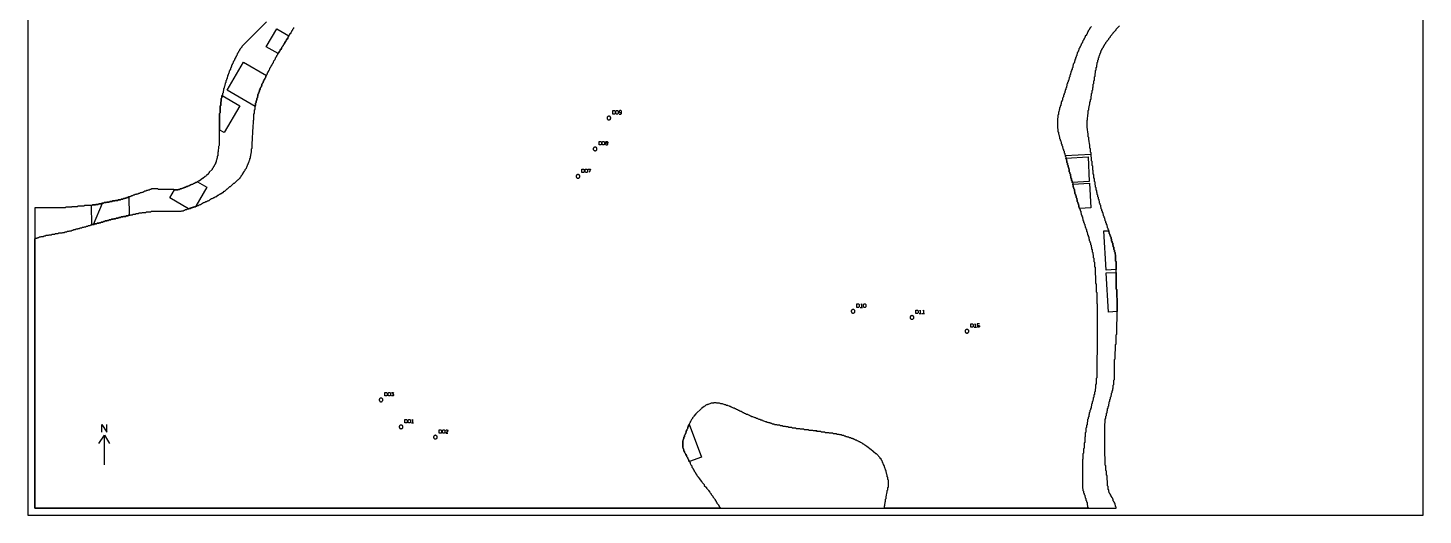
# Model space of a CAD drawing. Header units: millimetres. Extents: x 0 to 1219, y 0 to 1240.
# Drawn here: x 0 to 1219, y 0 to 426 of the extents above; entities that cross this region are included whole.
import ezdxf

# ---------------------------------------------------------------- set-up
doc = ezdxf.new("R2010")
doc.units = ezdxf.units.MM
for name, color, linetype in [('CUT_DOWEL_3.2', 2, 'Continuous'), ('CUT_OUTER', 1, 'Continuous'), ('ENGRAVE_BLDG_BOX', 5, 'Continuous'), ('ENGRAVE_BLDG_FOOTPRINT', 8, 'Continuous'), ('ENGRAVE_NEXT', 3, 'Continuous'), ('ENGRAVE_NORTH', 2, 'Continuous'), ('ENGRAVE_SITE_BOUNDARY', 6, 'Continuous'), ('ENGRAVE_TEXT', 2, 'Continuous'), ('SHEET_EDGE', 7, 'Continuous')]:
    doc.layers.add(name, color=color, linetype=linetype)

msp = doc.modelspace()

# ---------------------------------------------------------------- linework, layer by layer
at = {"layer": 'CUT_DOWEL_3.2'}
for points in [[(509.3, 347), (509.3, 347.2), (509.2, 347.4), (509.2, 347.6), (509.1, 347.8), (509, 347.9), (508.8, 348.1), (508.7, 348.2), (508.5, 348.3), (508.3, 348.4), (508.1, 348.5), (507.9, 348.5), (507.7, 348.6), (507.5, 348.5), (507.3, 348.5), (507.1, 348.4), (506.9, 348.3), (506.7, 348.2), (506.6, 348.1), (506.4, 347.9), (506.3, 347.8), (506.2, 347.6), (506.1, 347.4), (506.1, 347.2), (506.1, 347), (506.1, 346.7), (506.1, 346.5), (506.2, 346.3), (506.3, 346.2), (506.4, 346), (506.6, 345.8), (506.7, 345.7), (506.9, 345.6), (507.1, 345.5), (507.3, 345.4), (507.5, 345.4), (507.7, 345.4), (507.9, 345.4), (508.1, 345.4), (508.3, 345.5), (508.5, 345.6), (508.7, 345.7), (508.8, 345.8), (509, 346), (509.1, 346.2), (509.2, 346.3), (509.2, 346.5), (509.3, 346.7), (509.3, 347)], [(497.3, 320), (497.3, 320.2), (497.2, 320.4), (497.2, 320.6), (497.1, 320.8), (497, 320.9), (496.8, 321.1), (496.7, 321.2), (496.5, 321.3), (496.3, 321.4), (496.1, 321.5), (495.9, 321.5), (495.7, 321.6), (495.5, 321.5), (495.3, 321.5), (495.1, 321.4), (494.9, 321.3), (494.7, 321.2), (494.6, 321.1), (494.4, 320.9), (494.3, 320.8), (494.2, 320.6), (494.1, 320.4), (494.1, 320.2), (494.1, 320), (494.1, 319.7), (494.1, 319.5), (494.2, 319.3), (494.3, 319.2), (494.4, 319), (494.6, 318.8), (494.7, 318.7), (494.9, 318.6), (495.1, 318.5), (495.3, 318.4), (495.5, 318.4), (495.7, 318.4), (495.9, 318.4), (496.1, 318.4), (496.3, 318.5), (496.5, 318.6), (496.7, 318.7), (496.8, 318.8), (497, 319), (497.1, 319.2), (497.2, 319.3), (497.2, 319.5), (497.3, 319.7), (497.3, 320)], [(482.3, 296), (482.3, 296.2), (482.2, 296.4), (482.2, 296.6), (482.1, 296.8), (482, 296.9), (481.8, 297.1), (481.7, 297.2), (481.5, 297.3), (481.3, 297.4), (481.1, 297.5), (480.9, 297.5), (480.7, 297.6), (480.5, 297.5), (480.3, 297.5), (480.1, 297.4), (479.9, 297.3), (479.7, 297.2), (479.6, 297.1), (479.4, 296.9), (479.3, 296.8), (479.2, 296.6), (479.1, 296.4), (479.1, 296.2), (479.1, 296), (479.1, 295.7), (479.1, 295.5), (479.2, 295.3), (479.3, 295.2), (479.4, 295), (479.6, 294.8), (479.7, 294.7), (479.9, 294.6), (480.1, 294.5), (480.3, 294.4), (480.5, 294.4), (480.7, 294.4), (480.9, 294.4), (481.1, 294.4), (481.3, 294.5), (481.5, 294.6), (481.7, 294.7), (481.8, 294.8), (482, 295), (482.1, 295.2), (482.2, 295.3), (482.2, 295.5), (482.3, 295.7), (482.3, 296)], [(722.7, 178.1), (722.7, 178.3), (722.6, 178.5), (722.6, 178.7), (722.5, 178.9), (722.4, 179.1), (722.2, 179.2), (722.1, 179.4), (721.9, 179.5), (721.7, 179.6), (721.5, 179.6), (721.3, 179.7), (721.1, 179.7), (720.9, 179.7), (720.7, 179.6), (720.5, 179.6), (720.3, 179.5), (720.1, 179.4), (720, 179.2), (719.8, 179.1), (719.7, 178.9), (719.6, 178.7), (719.5, 178.5), (719.5, 178.3), (719.5, 178.1), (719.5, 177.9), (719.5, 177.7), (719.6, 177.5), (719.7, 177.3), (719.8, 177.1), (720, 177), (720.1, 176.8), (720.3, 176.7), (720.5, 176.6), (720.7, 176.5), (720.9, 176.5), (721.1, 176.5), (721.3, 176.5), (721.5, 176.5), (721.7, 176.6), (721.9, 176.7), (722.1, 176.8), (722.2, 177), (722.4, 177.1), (722.5, 177.3), (722.6, 177.5), (722.6, 177.7), (722.7, 177.9), (722.7, 178.1)], [(774.2, 172.7), (774.2, 172.9), (774.1, 173.1), (774.1, 173.3), (774, 173.5), (773.8, 173.7), (773.7, 173.8), (773.6, 174), (773.4, 174.1), (773.2, 174.2), (773, 174.2), (772.8, 174.3), (772.6, 174.3), (772.4, 174.3), (772.2, 174.2), (772, 174.2), (771.8, 174.1), (771.6, 174), (771.4, 173.8), (771.3, 173.7), (771.2, 173.5), (771.1, 173.3), (771, 173.1), (771, 172.9), (771, 172.7), (771, 172.5), (771, 172.3), (771.1, 172.1), (771.2, 171.9), (771.3, 171.7), (771.4, 171.6), (771.6, 171.4), (771.8, 171.3), (772, 171.2), (772.2, 171.1), (772.4, 171.1), (772.6, 171.1), (772.8, 171.1), (773, 171.1), (773.2, 171.2), (773.4, 171.3), (773.6, 171.4), (773.7, 171.6), (773.8, 171.7), (774, 171.9), (774.1, 172.1), (774.1, 172.3), (774.2, 172.5), (774.2, 172.7)], [(822.2, 160.7), (822.2, 160.9), (822.1, 161.1), (822.1, 161.3), (822, 161.5), (821.8, 161.7), (821.7, 161.8), (821.6, 162), (821.4, 162.1), (821.2, 162.2), (821, 162.2), (820.8, 162.3), (820.6, 162.3), (820.4, 162.3), (820.2, 162.2), (820, 162.2), (819.8, 162.1), (819.6, 162), (819.4, 161.8), (819.3, 161.7), (819.2, 161.5), (819.1, 161.3), (819, 161.1), (819, 160.9), (819, 160.7), (819, 160.5), (819, 160.3), (819.1, 160.1), (819.2, 159.9), (819.3, 159.7), (819.4, 159.6), (819.6, 159.4), (819.8, 159.3), (820, 159.2), (820.2, 159.1), (820.4, 159.1), (820.6, 159.1), (820.8, 159.1), (821, 159.1), (821.2, 159.2), (821.4, 159.3), (821.6, 159.4), (821.7, 159.6), (821.8, 159.7), (822, 159.9), (822.1, 160.1), (822.1, 160.3), (822.2, 160.5), (822.2, 160.7)], [(310.2, 100.7), (310.2, 100.9), (310.1, 101.1), (310.1, 101.3), (310, 101.5), (309.8, 101.7), (309.7, 101.8), (309.6, 102), (309.4, 102.1), (309.2, 102.2), (309, 102.2), (308.8, 102.3), (308.6, 102.3), (308.4, 102.3), (308.2, 102.2), (308, 102.2), (307.8, 102.1), (307.6, 102), (307.4, 101.8), (307.3, 101.7), (307.2, 101.5), (307.1, 101.3), (307, 101.1), (307, 100.9), (307, 100.7), (307, 100.5), (307, 100.3), (307.1, 100.1), (307.2, 99.9), (307.3, 99.7), (307.4, 99.6), (307.6, 99.4), (307.8, 99.3), (308, 99.2), (308.2, 99.1), (308.4, 99.1), (308.6, 99.1), (308.8, 99.1), (309, 99.1), (309.2, 99.2), (309.4, 99.3), (309.6, 99.4), (309.7, 99.6), (309.8, 99.7), (310, 99.9), (310.1, 100.1), (310.1, 100.3), (310.2, 100.5), (310.2, 100.7)], [(327.7, 77.1), (327.7, 77.3), (327.6, 77.5), (327.6, 77.7), (327.5, 77.9), (327.4, 78.1), (327.2, 78.2), (327.1, 78.4), (326.9, 78.5), (326.7, 78.6), (326.5, 78.6), (326.3, 78.7), (326.1, 78.7), (325.9, 78.7), (325.7, 78.6), (325.5, 78.6), (325.3, 78.5), (325.1, 78.4), (325, 78.2), (324.8, 78.1), (324.7, 77.9), (324.6, 77.7), (324.5, 77.5), (324.5, 77.3), (324.5, 77.1), (324.5, 76.9), (324.5, 76.7), (324.6, 76.5), (324.7, 76.3), (324.8, 76.1), (325, 76), (325.1, 75.8), (325.3, 75.7), (325.5, 75.6), (325.7, 75.6), (325.9, 75.5), (326.1, 75.5), (326.3, 75.5), (326.5, 75.6), (326.7, 75.6), (326.9, 75.7), (327.1, 75.8), (327.2, 76), (327.4, 76.1), (327.5, 76.3), (327.6, 76.5), (327.6, 76.7), (327.7, 76.9), (327.7, 77.1)], [(357.7, 68.1), (357.7, 68.3), (357.6, 68.5), (357.6, 68.7), (357.5, 68.9), (357.4, 69.1), (357.2, 69.2), (357.1, 69.4), (356.9, 69.5), (356.7, 69.6), (356.5, 69.6), (356.3, 69.7), (356.1, 69.7), (355.9, 69.7), (355.7, 69.6), (355.5, 69.6), (355.3, 69.5), (355.1, 69.4), (355, 69.2), (354.8, 69.1), (354.7, 68.9), (354.6, 68.7), (354.5, 68.5), (354.5, 68.3), (354.5, 68.1), (354.5, 67.9), (354.5, 67.7), (354.6, 67.5), (354.7, 67.3), (354.8, 67.1), (355, 67), (355.1, 66.8), (355.3, 66.7), (355.5, 66.6), (355.7, 66.6), (355.9, 66.5), (356.1, 66.5), (356.3, 66.5), (356.5, 66.6), (356.7, 66.6), (356.9, 66.7), (357.1, 66.8), (357.2, 67), (357.4, 67.1), (357.5, 67.3), (357.6, 67.5), (357.6, 67.7), (357.7, 67.9), (357.7, 68.1)]]:
    msp.add_lwpolyline(points, close=True, dxfattribs=at)
at = {"layer": 'CUT_OUTER'}
msp.add_lwpolyline([(208.5, 431), (187, 409.5), (187, 409), (185.5, 407.5), (185.5, 407), (185, 406.5), (185, 406), (184, 405), (184, 404.5), (183.5, 404), (183.5, 403.5), (183, 403), (183, 402.5), (182.5, 402), (182.5, 401.5), (182, 401), (182, 400.5), (181.5, 400), (181.5, 399.5), (180.5, 398.5), (180.5, 397.5), (180, 397), (180, 396.5), (179.5, 396), (179.5, 395.5), (179, 395), (179, 394.5), (178.5, 394), (178.5, 393.5), (178, 393), (177.9, 392), (177.5, 391.6), (177.5, 391), (177, 390.5), (176.9, 389.5), (176.5, 389.1), (176.5, 388.5), (176, 388), (175.9, 387), (175.5, 386.5), (175.4, 385.5), (175, 385.1), (175, 384.5), (174.5, 384), (174.5, 383), (174, 382.5), (174, 381.5), (173.5, 381), (173.5, 380), (173, 379.5), (172.9, 378), (172.5, 377.5), (172.5, 376.5), (172, 376), (171.9, 374.5), (171.5, 374), (171.5, 373), (171, 372.5), (170.9, 371), (170.5, 370.5), (170.5, 369), (170, 368.5), (170, 367), (169.5, 366.5), (169.5, 364.5), (169, 364), (169, 361.5), (168.5, 361), (168.5, 358), (168, 357.5), (167.9, 351.5), (167.5, 351), (167.4, 337), (167, 336.5), (167, 323), (166.9, 322.5), (166.5, 322), (166.4, 317.5), (166, 317), (165.9, 314), (165.5, 313.5), (165.4, 312), (165, 311.5), (164.9, 310), (164.5, 309.5), (164.4, 308.5), (164, 308), (163.9, 307), (163.4, 306.5), (163.4, 306), (162.9, 305.5), (162.9, 305), (162, 304), (161.9, 303.5), (161, 302.5), (160.9, 302), (158.5, 299.6), (158.4, 299), (158, 298.6), (157.5, 298.5), (157.4, 298), (156.5, 297.1), (156, 297), (155.9, 296.5), (155.5, 296.1), (155, 296), (153, 294.1), (152.5, 294), (151.5, 293.1), (151, 293), (150, 292.1), (149.5, 292), (149, 291.6), (148.5, 291.5), (148, 291.1), (147.5, 291), (147, 290.6), (146.5, 290.5), (146, 290.1), (145.5, 290), (145, 289.6), (144.5, 289.5), (144, 289.1), (143, 289), (142.5, 288.5), (142, 288.5), (141.5, 288), (141, 288), (140.5, 287.6), (139.9, 287.5), (139.5, 287.1), (138.5, 287), (138, 286.5), (137, 286.5), (136.5, 286), (135.9, 286), (135.5, 285.6), (134.5, 285.5), (134, 285.1), (133, 285), (132.5, 284.6), (131.5, 284.5), (131, 284.1), (128, 284.1), (127.5, 284.5), (114, 284.5), (113.5, 285), (108, 285), (107.5, 284.5), (106.5, 284.5), (106, 284), (105, 284), (104.5, 283.5), (103.5, 283.5), (103, 283), (102, 283), (101.5, 282.5), (101, 282.5), (100.5, 282), (99.5, 282), (99, 281.5), (98, 281.5), (97.5, 281), (96.5, 281), (96, 280.5), (95, 280.5), (94.5, 280), (93.5, 280), (93, 279.5), (92, 279.5), (91.5, 279), (90.5, 279), (90, 278.5), (89.5, 278.5), (89, 278), (88, 278), (87.5, 277.5), (86.5, 277.5), (86, 277), (85, 277), (84.5, 276.5), (83.5, 276.5), (83, 276), (81.5, 276), (81, 275.5), (79, 275.5), (78.5, 275), (76.5, 275), (76, 274.5), (74, 274.5), (73.5, 274), (71.5, 274), (71, 273.5), (69, 273.5), (68.5, 273), (66.5, 273), (66, 272.5), (64.5, 272.5), (64, 272), (62, 272), (61.5, 271.5), (59.5, 271.5), (59, 271), (56.5, 271), (56, 270.5), (49.5, 270.5), (49, 270), (43.5, 270), (43, 269.5), (38.5, 269.5), (38, 269), (33, 269), (32.5, 268.5), (6, 268.5), (6, 6), (6, 6), (951, 6), (951, 7), (950.5, 7.5), (950.5, 8.5), (950, 9), (950, 10), (949.5, 10.5), (949.5, 11), (949, 11.5), (949, 12), (948.5, 12.5), (948.5, 13.5), (948, 14), (948, 14.5), (947.5, 15), (947.5, 15.5), (946.5, 16.5), (946.5, 17), (946, 17.5), (946, 18), (945.5, 18.5), (945.5, 19), (945, 19.5), (945, 20.1), (944.6, 20.5), (944.5, 22), (944, 22.5), (944, 25), (943.5, 25.5), (943.5, 30), (943, 30.5), (943, 34.5), (942.5, 35), (942.5, 38.5), (942, 39), (942, 43), (941.5, 43.5), (941.5, 51), (941, 51.5), (941, 65), (941, 80), (941.5, 80.5), (941.5, 84), (942, 84.5), (942, 86.5), (942.5, 87), (942.5, 89), (943, 89.5), (943, 91), (943.5, 91.5), (943.5, 93), (944, 93.5), (944, 95), (944.5, 95.5), (944.5, 97), (945, 97.5), (945, 99), (945.5, 99.5), (945.5, 101), (946, 101.5), (946, 103), (946.5, 103.5), (946.5, 104.5), (947, 105), (947, 106.5), (947.5, 107), (947.5, 108.5), (948, 109), (948, 110.5), (948.5, 111), (948.5, 113.5), (949, 114), (949, 118), (949.5, 118.5), (949.5, 136), (950, 136.5), (950, 143), (950.5, 143.5), (950.5, 149), (951, 149.5), (951, 157.5), (951.5, 158), (951.5, 169), (952, 169.5), (952, 189.5), (951.5, 190), (951.5, 197), (951, 197.5), (951, 198), (951, 221.5), (950.5, 222), (950.5, 227.5), (950, 228), (950, 229.5), (949.5, 230), (949.5, 231.5), (949, 232), (949, 234), (948.5, 234.5), (948.5, 235.5), (948, 236), (948, 237.5), (947.5, 238), (947.5, 239), (947, 239.5), (947, 241), (946.5, 241.5), (946.5, 242.5), (946, 243), (946, 244), (945.5, 244.5), (945.5, 245.5), (945, 246), (945, 247), (944.5, 247.5), (944.5, 249), (944, 249.5), (944, 250.5), (943.5, 251), (943.5, 252), (943, 252.5), (943, 253.5), (942.5, 254), (942.5, 255), (942, 255.5), (942, 256.5), (941.5, 257), (941.5, 258), (941, 258.5), (941, 259.5), (940.5, 260), (940.5, 261), (940, 261.5), (940, 262.5), (939.5, 263), (939.5, 264), (939, 264.5), (939, 265.5), (938.5, 266), (938.5, 267), (938, 267.5), (938, 268.5), (937.5, 269), (937.5, 270.5), (937, 271), (937, 272), (936.5, 272.5), (936.5, 274), (936, 274.5), (936, 275.5), (935.5, 276), (935.5, 277.5), (935, 278), (935, 279.5), (934.5, 280), (934.5, 281.5), (934, 282), (934, 283.5), (933.5, 284), (933.5, 286), (933, 286.5), (933, 288), (932.5, 288.5), (932.5, 291), (932, 291.5), (932, 294), (931.5, 294.5), (931.5, 297.5), (931, 298), (931, 301), (930.5, 301.5), (930.5, 305), (930, 305.5), (930, 309), (929.5, 309.5), (929.5, 312.5), (929, 313), (929, 316.5), (928.5, 317), (928.5, 320), (928, 320.5), (928, 323.5), (927.6, 324), (927.5, 327), (927.1, 327.5), (927, 330), (926.6, 330.5), (926.5, 333.5), (926.1, 334), (926, 337.5), (925.6, 338), (925.6, 345), (926, 345.5), (926.1, 350), (926.5, 350.5), (926.6, 353.5), (927, 354), (927.1, 356), (927.5, 356.5), (927.6, 358.5), (928, 359), (928.1, 361), (928.5, 361.5), (928.5, 363), (929, 363.5), (929, 366), (929.5, 366.5), (929.5, 368.5), (930, 369), (930, 371), (930.5, 371.5), (930.5, 373.5), (931, 374), (931, 376.5), (931.5, 377), (931.5, 379.5), (932, 380), (932, 383), (932.5, 383.5), (932.5, 386), (933, 386.5), (933, 388.5), (933.5, 389), (933.5, 391), (934, 391.5), (934, 393.5), (934.5, 394), (934.5, 395.5), (935, 396), (935, 397.5), (935.5, 398), (935.6, 399.5), (936, 400), (936, 401), (936.5, 401.5), (936.6, 402.5), (937, 402.9), (937, 403.5), (937.5, 404), (937.6, 405), (938, 405.4), (938, 406), (938.5, 406.5), (938.5, 407), (939, 407.5), (939, 408), (940, 409), (940, 409.5), (940.5, 410), (940.5, 410.5), (941, 411), (941, 411.5), (942, 412.5), (942, 413), (943, 414), (943, 414.5), (944.5, 416), (944.5, 416.5), (946, 418), (946, 418.5), (948.5, 421), (948.5, 421.5), (951, 424), (951, 424.5), (954, 427.5)], dxfattribs=at)
at = {"layer": 'ENGRAVE_BLDG_BOX'}
for points in [[(208.3, 409.3), (217.5, 425), (228, 418.8), (228, 418.5), (227.5, 418), (227.5, 417.5), (227, 417), (227, 416.5), (226, 415.5), (226, 415), (225.5, 414.5), (225.5, 414), (224.5, 413), (224.5, 412.5), (224, 412), (224, 411.5), (223, 410.5), (223, 410), (222, 409), (222, 408.5), (221.5, 408), (221.5, 407.5), (220.5, 406.5), (220.5, 406), (220, 405.5), (220, 405), (219, 404), (219, 403.5), (218.7, 403.2), (208.3, 409.3)], [(174.2, 371.3), (188.5, 395.8), (208.5, 384.1), (208.5, 384), (208, 383.5), (208, 383), (207.5, 382.5), (207.5, 382), (207, 381.5), (207, 381), (206.5, 380.5), (206.5, 380), (206, 379.5), (206, 379), (205.5, 378.5), (205.5, 378), (205, 377.5), (205, 377), (204.5, 376.5), (204.5, 375.5), (204, 375), (204, 374.5), (203.5, 374), (203.5, 373.5), (203, 373), (203, 372), (202.5, 371.5), (202.5, 370.5), (202, 370), (202, 369.5), (201.5, 369), (201.5, 368), (201, 367.5), (201, 366), (200.5, 365.5), (200.5, 364.5), (200, 364), (200, 362.5), (199.5, 362), (199.5, 360.5), (199, 360), (199, 358), (198.5, 357.5), (198.5, 357.1), (174.2, 371.3)], [(185.1, 357.6), (171.4, 334.2), (167.2, 336.7), (167.4, 337), (167.5, 351), (167.9, 351.5), (168, 357.5), (168.5, 358), (168.5, 361), (169, 361.5), (169, 364), (169.5, 364.5), (169.5, 366.5), (169.7, 366.7), (185.1, 357.6)], [(926.4, 312.9), (927.5, 291.5), (912.5, 290.7), (912.5, 292), (912, 292.5), (912, 294), (911.5, 294.5), (911.5, 296), (911, 296.5), (911, 298), (910.5, 298.5), (910.5, 299.5), (910, 300), (910, 302), (909.5, 302.5), (909.5, 303.5), (909, 304), (909, 305.5), (908.5, 306), (908.5, 307.5), (908, 308), (908, 309.5), (907.5, 310), (907.5, 311), (907, 311.5), (907, 311.8), (926.4, 312.9)], [(156.5, 286.4), (146.8, 269.8), (146.5, 269.5), (145.5, 269.5), (145, 269), (144, 269), (143.5, 268.5), (142.5, 268.5), (142, 268), (141, 268), (140.5, 267.5), (140.4, 267.5), (124.1, 277.1), (128.2, 284.1), (131, 284.1), (131.5, 284.5), (132.5, 284.6), (133, 285), (134, 285.1), (134.5, 285.5), (135.5, 285.6), (135.9, 286), (136.5, 286), (137, 286.5), (138, 286.5), (138.5, 287), (139.5, 287.1), (139.9, 287.5), (140.5, 287.6), (141, 288), (141.5, 288), (142, 288.5), (142.5, 288.5), (143, 289), (144, 289.1), (144.5, 289.5), (145, 289.6), (145.5, 290), (146, 290.1), (146.5, 290.5), (147, 290.6), (147.5, 291), (148, 291.1), (148.2, 291.3), (156.5, 286.4)], [(927.6, 289.9), (928.8, 268.5), (919, 267.9), (919, 268.5), (918.5, 269), (918.5, 270.5), (918, 271), (918, 272), (917.5, 272.5), (917.5, 273.5), (917, 274), (917, 275.5), (916.5, 276), (916.5, 277), (916, 277.5), (916, 279), (915.5, 279.5), (915.5, 280.5), (915, 281), (915, 282.5), (914.5, 283), (914.5, 284.5), (914, 285), (914, 286), (913.5, 286.5), (913.5, 288), (913, 288.5), (913, 289.1), (927.6, 289.9)], [(88.4, 262), (88, 262), (87.5, 261.5), (86, 261.5), (85.5, 261), (83.5, 261), (83, 260.5), (81.5, 260.5), (81, 260), (79.5, 260), (79, 259.5), (77, 259.5), (76.5, 259), (75, 259), (74.5, 258.5), (73, 258.5), (72.5, 258), (71, 258), (70.5, 257.5), (69.5, 257.5), (69, 257), (67.5, 257), (67, 256.5), (66, 256.5), (65.5, 256), (64, 256), (63.5, 255.5), (62.5, 255.5), (62, 255), (60.5, 255), (60, 254.5), (58.5, 254.5), (58, 254), (56.5, 254), (56, 253.5), (55.9, 253.5), (55.6, 270.5), (56, 270.5), (56.5, 271), (59, 271), (59.5, 271.5), (61.5, 271.5), (62, 272), (64, 272), (64.5, 272.5), (66, 272.5), (66.5, 273), (68.5, 273), (69, 273.5), (71, 273.5), (71.5, 274), (73.5, 274), (74, 274.5), (76, 274.5), (76.5, 275), (78.5, 275), (79, 275.5), (81, 275.5), (81.5, 276), (83, 276), (83.5, 276.5), (84.5, 276.5), (85, 277), (86, 277), (86.5, 277.5), (87.5, 277.5), (88, 278), (88.1, 278), (88.4, 262)], [(942.2, 214.1), (940.3, 248.3), (944.5, 248.5), (944.5, 247.5), (945, 247), (945, 246), (945.5, 245.5), (945.5, 244.5), (946, 244), (946, 243), (946.5, 242.5), (946.5, 241.5), (947, 241), (947, 239.5), (947.5, 239), (947.5, 238), (948, 237.5), (948, 236), (948.5, 235.5), (948.5, 234.5), (949, 234), (949, 232), (949.5, 231.5), (949.5, 230), (950, 229.5), (950, 228), (950.5, 227.5), (950.5, 222), (951, 221.5), (951, 214.6), (942.2, 214.1)], [(944.2, 177.4), (942.3, 211.7), (951, 212.1), (951, 198), (951, 197.5), (951.5, 197), (951.5, 190), (952, 189.5), (952, 177.8), (944.2, 177.4)], [(588.6, 50.7), (578, 46.7), (577.7, 47), (577.6, 48), (577.2, 48.5), (577.1, 49), (576.7, 49.5), (576.6, 50), (576.5, 50.2), (575.7, 51), (575.6, 52), (574.8, 53), (574.7, 53.5), (574.3, 54), (574.2, 54.5), (573.8, 55), (573.7, 55.5), (573.3, 56), (573.2, 57), (572.8, 57.5), (572.7, 58.5), (572.4, 59), (572.2, 60), (572.3, 64.5), (572.4, 65), (572.7, 65.5), (572.9, 66.5), (573.2, 67), (573.3, 68), (573.7, 68.5), (573.8, 69.5), (574.2, 70), (574.3, 70.5), (574.7, 71), (574.8, 72), (575.2, 72.5), (575.3, 73.5), (575.7, 74), (575.8, 74.5), (576.2, 75), (576.3, 75.5), (576.7, 76), (576.8, 77), (577.2, 77.5), (577.4, 78.5), (577.7, 79), (577.8, 79.4), (588.6, 50.7)], [(689.1, 73.1), (689, 73.5), (689.5, 73.5), (689.6, 73.3), (689.1, 73.1)], [(34.9, 6), (61.1, 6), (61.1, 6), (34.9, 6), (34.9, 6)], [(66.3, 6), (91.5, 6), (91.5, 6), (66.3, 6), (66.3, 6)], [(148, 6), (200.8, 6), (200.8, 6), (148, 6), (148, 6)], [(401.3, 6), (380.1, 6), (380.1, 6), (401.3, 6), (401.3, 6)], [(474.5, 6), (442.3, 6), (442.3, 6), (474.5, 6), (474.5, 6)], [(484.9, 6), (511.7, 6), (511.7, 6), (484.9, 6), (484.9, 6)], [(518.8, 6), (527.4, 6), (527.4, 6), (518.8, 6), (518.8, 6)]]:
    msp.add_lwpolyline(points, close=True, dxfattribs=at)
at = {"layer": 'ENGRAVE_BLDG_FOOTPRINT'}
for points in [[(208.3, 409.3), (217.5, 425), (228, 418.8), (228, 418.5), (227.5, 418), (227.5, 417.5), (227, 417), (227, 416.5), (226, 415.5), (226, 415), (225.5, 414.5), (225.5, 414), (224.5, 413), (224.5, 412.5), (224, 412), (224, 411.5), (223, 410.5), (223, 410), (222, 409), (222, 408.5), (221.5, 408), (221.5, 407.5), (220.5, 406.5), (220.5, 406), (220, 405.5), (220, 405), (219, 404), (219, 403.5), (218.7, 403.2), (208.3, 409.3)], [(174.2, 371.3), (188.5, 395.8), (208.5, 384.1), (208.5, 384), (208, 383.5), (208, 383), (207.5, 382.5), (207.5, 382), (207, 381.5), (207, 381), (206.5, 380.5), (206.5, 380), (206, 379.5), (206, 379), (205.5, 378.5), (205.5, 378), (205, 377.5), (205, 377), (204.5, 376.5), (204.5, 375.5), (204, 375), (204, 374.5), (203.5, 374), (203.5, 373.5), (203, 373), (203, 372), (202.5, 371.5), (202.5, 370.5), (202, 370), (202, 369.5), (201.5, 369), (201.5, 368), (201, 367.5), (201, 366), (200.5, 365.5), (200.5, 364.5), (200, 364), (200, 362.5), (199.5, 362), (199.5, 360.5), (199, 360), (199, 358), (198.5, 357.5), (198.5, 357.1), (174.2, 371.3)], [(185.1, 357.6), (171.4, 334.2), (167.2, 336.7), (167.4, 337), (167.5, 351), (167.9, 351.5), (168, 357.5), (168.5, 358), (168.5, 361), (169, 361.5), (169, 364), (169.5, 364.5), (169.5, 366.5), (169.7, 366.7), (185.1, 357.6)], [(926.4, 312.9), (927.5, 291.5), (912.5, 290.7), (912.5, 292), (912, 292.5), (912, 294), (911.5, 294.5), (911.5, 296), (911, 296.5), (911, 298), (910.5, 298.5), (910.5, 299.5), (910, 300), (910, 302), (909.5, 302.5), (909.5, 303.5), (909, 304), (909, 305.5), (908.5, 306), (908.5, 307.5), (908, 308), (908, 309.5), (907.5, 310), (907.5, 311), (907, 311.5), (907, 311.8), (926.4, 312.9)], [(124.1, 277.1), (128.2, 284.1), (131, 284.1), (131.5, 284.5), (132.5, 284.6), (133, 285), (134, 285.1), (134.5, 285.5), (135.5, 285.6), (135.9, 286), (136.5, 286), (137, 286.5), (138, 286.5), (138.5, 287), (139.5, 287.1), (139.9, 287.5), (140.5, 287.6), (141, 288), (141.5, 288), (142, 288.5), (142.5, 288.5), (143, 289), (144, 289.1), (144.5, 289.5), (145, 289.6), (145.5, 290), (146, 290.1), (146.5, 290.5), (147, 290.6), (147.5, 291), (148, 291.1), (148.2, 291.3), (156.5, 286.4), (146.8, 269.8), (146.5, 269.5), (145.5, 269.5), (145, 269), (144, 269), (143.5, 268.5), (142.5, 268.5), (142, 268), (141, 268), (140.5, 267.5), (140.4, 267.5), (124.1, 277.1)], [(927.6, 289.9), (928.8, 268.5), (919, 267.9), (919, 268.5), (918.5, 269), (918.5, 270.5), (918, 271), (918, 272), (917.5, 272.5), (917.5, 273.5), (917, 274), (917, 275.5), (916.5, 276), (916.5, 277), (916, 277.5), (916, 279), (915.5, 279.5), (915.5, 280.5), (915, 281), (915, 282.5), (914.5, 283), (914.5, 284.5), (914, 285), (914, 286), (913.5, 286.5), (913.5, 288), (913, 288.5), (913, 289.1), (927.6, 289.9)], [(88.4, 262), (88, 262), (87.5, 261.5), (86, 261.5), (85.5, 261), (83.5, 261), (83, 260.5), (81.5, 260.5), (81, 260), (79.5, 260), (79, 259.5), (77, 259.5), (76.5, 259), (75, 259), (74.5, 258.5), (73, 258.5), (72.5, 258), (71, 258), (70.5, 257.5), (69.5, 257.5), (69, 257), (67.5, 257), (67, 256.5), (66, 256.5), (65.5, 256), (64, 256), (63.5, 255.5), (62.5, 255.5), (62, 255), (60.5, 255), (60, 254.5), (58.5, 254.5), (58, 254), (57.2, 254), (65.2, 272.5), (66, 272.5), (66.5, 273), (68.5, 273), (69, 273.5), (71, 273.5), (71.5, 274), (73.5, 274), (74, 274.5), (76, 274.5), (76.5, 275), (78.5, 275), (79, 275.5), (81, 275.5), (81.5, 276), (83, 276), (83.5, 276.5), (84.5, 276.5), (85, 277), (86, 277), (86.5, 277.5), (87.5, 277.5), (88, 278), (88.1, 278), (88.4, 262)], [(942.2, 214.1), (940.3, 248.3), (944.5, 248.5), (944.5, 247.5), (945, 247), (945, 246), (945.5, 245.5), (945.5, 244.5), (946, 244), (946, 243), (946.5, 242.5), (946.5, 241.5), (947, 241), (947, 239.5), (947.5, 239), (947.5, 238), (948, 237.5), (948, 236), (948.5, 235.5), (948.5, 234.5), (949, 234), (949, 232), (949.5, 231.5), (949.5, 230), (950, 229.5), (950, 228), (950.5, 227.5), (950.5, 222), (951, 221.5), (951, 214.6), (942.2, 214.1)], [(944.2, 177.4), (942.3, 211.7), (951, 212.1), (951, 198), (951, 197.5), (951.5, 197), (951.5, 190), (952, 189.5), (952, 177.8), (944.2, 177.4)], [(588.6, 50.7), (578, 46.7), (577.7, 47), (577.6, 48), (577.2, 48.5), (577.1, 49), (576.7, 49.5), (576.6, 50), (576.5, 50.2), (575.7, 51), (575.6, 52), (574.8, 53), (574.7, 53.5), (574.3, 54), (574.2, 54.5), (573.8, 55), (573.7, 55.5), (573.3, 56), (573.2, 57), (572.8, 57.5), (572.7, 58.5), (572.4, 59), (572.2, 60), (572.3, 64.5), (572.4, 65), (572.7, 65.5), (572.9, 66.5), (573.2, 67), (573.3, 68), (573.7, 68.5), (573.8, 69.5), (574.2, 70), (574.3, 70.5), (574.7, 71), (574.8, 72), (575.2, 72.5), (575.3, 73.5), (575.7, 74), (575.8, 74.5), (576.2, 75), (576.3, 75.5), (576.7, 76), (576.8, 77), (577.2, 77.5), (577.4, 78.5), (577.7, 79), (577.8, 79.4), (588.6, 50.7)], [(689.1, 73.1), (689, 73.5), (689.5, 73.5), (689.6, 73.3), (689.1, 73.1)], [(61.1, 6), (34.9, 6), (34.9, 6), (61.1, 6), (61.1, 6)], [(91.5, 6), (66.3, 6), (66.3, 6), (91.5, 6), (91.5, 6)], [(200.8, 6), (148, 6), (148, 6), (200.8, 6), (200.8, 6)], [(380.1, 6), (401.3, 6), (401.3, 6), (380.1, 6), (380.1, 6)], [(442.3, 6), (474.5, 6), (474.5, 6), (442.3, 6), (442.3, 6)], [(511.7, 6), (484.9, 6), (484.9, 6), (511.7, 6), (511.7, 6)], [(527.4, 6), (518.8, 6), (518.8, 6), (527.4, 6), (527.4, 6)]]:
    msp.add_lwpolyline(points, close=True, dxfattribs=at)
at = {"layer": 'ENGRAVE_NEXT'}
msp.add_lwpolyline([(929.5, 427), (928, 425.5), (928, 425), (927.5, 424.5), (927.5, 424), (926.5, 423), (926.5, 422.5), (926, 422), (926, 421.5), (925.5, 421), (925.5, 420.5), (925, 420), (925, 419.5), (924, 418.5), (924, 418), (923.5, 417.5), (923.5, 417), (923, 416.5), (923, 416), (922.5, 415.5), (922.5, 415), (922, 414.5), (922, 414), (921.5, 413.5), (921.5, 413), (921, 412.5), (921, 412), (920.5, 411.5), (920.5, 411), (920, 410.5), (920, 410), (919.5, 409.5), (919.5, 409), (919, 408.5), (919, 408), (918.5, 407.5), (918.5, 406.5), (918, 406), (918, 405.5), (917.5, 405), (917.5, 404.5), (917, 404), (917, 403), (916.5, 402.5), (916.5, 401.5), (916, 401), (916, 400), (915.5, 399.5), (915.5, 398.5), (915, 398), (915, 397), (914.5, 396.5), (914.5, 395.5), (914, 395), (914, 394.5), (913.5, 394), (913.5, 393), (913, 392.5), (913, 391), (912.5, 390.5), (912.5, 389.5), (912, 389), (912, 388), (911.5, 387.5), (911.5, 386.5), (911, 386), (911, 385), (910.5, 384.5), (910.5, 383), (910, 382.5), (910, 381.5), (909.5, 381), (909.5, 380), (909, 379.5), (909, 378.5), (908.5, 378), (908.5, 377), (908, 376.5), (908, 375), (907.5, 374.5), (907.5, 373.5), (907, 373), (907, 372), (906.5, 371.5), (906.5, 370.5), (906, 370), (906, 369), (905.5, 368.5), (905.5, 367.5), (905, 367), (905, 365.5), (904.5, 365), (904.5, 364.5), (904, 364), (904, 362.5), (903.5, 362), (903.5, 361.5), (903, 361), (903, 359.5), (902.5, 359), (902.5, 358), (902, 357.5), (902, 356.5), (901.6, 356), (901.5, 354.5), (901.1, 354), (901, 352.5), (900.6, 352), (900.5, 350), (900.1, 349.5), (900, 347), (899.6, 346.5), (899.6, 338), (900, 337.5), (900.1, 335), (900.5, 334.5), (900.6, 333), (901, 332.5), (901.1, 331), (901.5, 330.5), (901.6, 329), (902, 328.5), (902, 327.5), (902.5, 327), (902.5, 326.5), (903, 326), (903, 324.5), (903.5, 324), (903.5, 323), (904, 322.5), (904, 321.5), (904.5, 321), (904.5, 320), (905, 319.5), (905, 318.5), (905.5, 318), (905.5, 316.5), (906, 316), (906, 315), (906.5, 314.5), (906.5, 313.5), (907, 313), (907, 311.5), (907.5, 311), (907.5, 310), (908, 309.5), (908, 308), (908.5, 307.5), (908.5, 306), (909, 305.5), (909, 304), (909.5, 303.5), (909.5, 302.5), (910, 302), (910, 300), (910.5, 299.5), (910.5, 298.5), (911, 298), (911, 296.5), (911.5, 296), (911.5, 294.5), (912, 294), (912, 292.5), (912.5, 292), (912.5, 290.5), (913, 290), (913, 288.5), (913.5, 288), (913.5, 286.5), (914, 286), (914, 285), (914.5, 284.5), (914.5, 283), (915, 282.5), (915, 281), (915.5, 280.5), (915.5, 279.5), (916, 279), (916, 277.5), (916.5, 277), (916.5, 276), (917, 275.5), (917, 274), (917.5, 273.5), (917.5, 272.5), (918, 272), (918, 271), (918.5, 270.5), (918.5, 269), (919, 268.5), (919, 267.5), (919.5, 267), (919.5, 266), (920, 265.5), (920, 264), (920.5, 263.5), (920.5, 262.5), (921, 262), (921, 261), (921.5, 260.5), (921.5, 259.5), (922, 259), (922, 257.5), (922.5, 257), (922.5, 256), (923, 255.5), (923, 254.5), (923.5, 254), (923.5, 253), (924, 252.5), (924, 251.5), (924.5, 251), (924.5, 250), (925, 249.5), (925, 248), (925.5, 247.5), (925.5, 246.5), (926, 246), (926, 245), (926.5, 244.5), (926.5, 243.5), (927, 243), (927, 241.5), (927.5, 241), (927.5, 240), (928, 239.5), (928, 238.5), (928.5, 238), (928.5, 236.5), (929, 236), (929, 234.5), (929.5, 234), (929.5, 232.5), (930, 232), (930, 230), (930.5, 229.5), (930.5, 228), (931, 227.5), (931, 225), (931.5, 224.5), (931.5, 221.5), (932, 221), (932, 217), (932.5, 216.5), (932.5, 210), (933, 209.5), (933, 202.5), (933.5, 202), (933.5, 195), (934, 194.5), (934, 185), (934.5, 184.5), (934.5, 140), (934, 139.5), (934, 120), (933.5, 119.5), (933.5, 114.5), (933, 114), (933, 110.5), (932.5, 110), (932.5, 108), (932, 107.5), (932, 105.5), (931.5, 105), (931.5, 103), (931, 102.5), (931, 101), (930.5, 100.5), (930.5, 99.5), (930, 99), (930, 97.5), (929.5, 97), (929.5, 95.5), (929, 95), (929, 93.5), (928.5, 93), (928.5, 92), (928, 91.5), (928, 90), (927.5, 89.5), (927.5, 88), (927, 87.5), (927, 86), (926.5, 85.5), (926.5, 84), (926, 83.5), (926, 81.5), (925.5, 81), (925.5, 79), (925, 78.5), (925, 76.5), (924.5, 76), (924.5, 72.5), (924, 72), (924, 68.5), (923.5, 68), (923.5, 63.5), (923, 63), (923, 58.5), (922.5, 58), (922.5, 54), (922, 53.5), (922, 49), (921.5, 48.5), (921.5, 23.5), (922, 23), (922, 21.5), (922.5, 21), (922.5, 19.5), (923, 19), (923, 18), (923.5, 17.5), (923.5, 16.5), (924, 16), (924, 15), (924.5, 14.5), (924.5, 13), (925, 12.5), (925, 11.5), (925.5, 11), (925.5, 9), (926, 8.5), (926, 7), (926.5, 6.5), (926.5, 6), (748.5, 6), (748.5, 8), (748.9, 8.5), (749, 11.5), (749.4, 12), (749.5, 14), (749.9, 14.5), (750, 16.5), (750.4, 17), (750.5, 19.5), (750.9, 20), (751, 21.5), (751.4, 22), (751.5, 24), (751.9, 24.5), (751.9, 25), (751.9, 30.5), (751.5, 31), (751.4, 33), (751, 33.5), (750.9, 35), (750.5, 35.5), (750.4, 37), (750, 37.5), (749.9, 39), (749.5, 39.4), (749.4, 40), (749, 40.5), (748.9, 41.5), (748.5, 42), (748.4, 43), (748, 43.4), (747.9, 44), (747.5, 44.5), (747.4, 45.5), (746.9, 46), (746.9, 46.5), (746.4, 47), (746.4, 47.5), (745.9, 48), (745.9, 48.5), (744.9, 49.5), (744.9, 50), (741.5, 53.4), (741, 53.5), (739, 55.4), (738.5, 55.5), (736.5, 57.4), (736, 57.5), (734, 59.4), (733.5, 59.5), (732, 60.9), (731.5, 61), (730.5, 61.9), (730, 62), (729, 62.9), (728.5, 63), (728, 63.4), (727.5, 63.5), (727, 63.9), (726.5, 64), (726, 64.4), (725.5, 64.5), (725, 64.9), (724.5, 65), (724, 65.4), (723, 65.5), (722.5, 66), (722, 66), (721.5, 66.5), (720.9, 66.5), (720.5, 66.9), (719.5, 67), (719, 67.5), (718, 67.5), (717.5, 68), (716.5, 68), (716, 68.5), (715, 68.5), (714.5, 69), (713.5, 69), (713, 69.5), (711.5, 69.5), (711, 70), (709.5, 70), (709, 70.5), (707, 70.5), (706.5, 71), (704, 71), (703.5, 71.5), (700.5, 71.5), (700, 72), (697, 72), (696.5, 72.5), (693.5, 72.5), (693, 73), (690, 73), (689.5, 73.5), (686.5, 73.5), (686, 74), (682.5, 74), (682, 74.5), (678.5, 74.5), (678, 75), (675, 75), (674.5, 75.5), (671.5, 75.5), (671, 76), (668, 76), (667.5, 76.5), (665, 76.5), (664.5, 77), (662.5, 77), (662, 77.5), (660, 77.5), (659.5, 78), (657.5, 78), (657, 78.5), (655, 78.5), (654.5, 79), (652.5, 79), (652, 79.5), (650.5, 79.5), (650, 80), (649, 80), (648.5, 80.5), (647.5, 80.5), (647, 81), (646, 81), (645.5, 81.4), (644.5, 81.5), (644, 81.9), (643, 82), (642.5, 82.4), (641.9, 82.5), (641.5, 82.9), (640.5, 83), (640, 83.4), (639, 83.5), (638.5, 83.9), (637.9, 84), (637.5, 84.4), (636.5, 84.5), (636, 84.9), (635.4, 85), (635, 85.4), (634, 85.5), (633.5, 85.9), (632.5, 86), (632, 86.4), (631.5, 86.5), (631, 86.9), (630.5, 86.9), (630, 87.4), (629.4, 87.5), (629, 87.9), (628, 88), (627.5, 88.4), (627, 88.4), (626.5, 88.9), (626, 88.9), (625.5, 89.4), (625, 89.4), (624.5, 89.9), (624, 89.9), (623.5, 90.4), (623, 90.4), (622.5, 90.9), (622, 90.9), (621.5, 91.4), (621, 91.4), (620.5, 91.9), (620, 91.9), (619.5, 92.3), (619, 92.4), (618.5, 92.8), (618, 92.9), (617.5, 93.3), (616.5, 93.4), (616, 93.8), (615.5, 93.9), (615, 94.3), (614.5, 94.4), (614, 94.8), (613.5, 94.9), (613, 95.3), (612, 95.4), (611.5, 95.8), (610.5, 95.9), (610, 96.2), (609, 96.4), (608.5, 96.7), (607.5, 96.8), (607, 97.2), (605.5, 97.3), (605, 97.6), (604.5, 97.7), (602, 97.8), (601.5, 98), (600.5, 98.2), (599.5, 98), (599, 97.8), (597, 97.7), (596, 97.2), (595, 97), (594.5, 96.7), (594, 96.6), (593.5, 96.3), (593, 96.2), (592.5, 96), (591.5, 95.2), (591, 95), (589.8, 94), (589.5, 93.8), (589, 93.6), (588.5, 93.1), (583.8, 88.5), (581.9, 86.5), (581.7, 86), (580.9, 85), (580.7, 84.5), (579.9, 83.5), (579.7, 83), (579.3, 82.5), (579.2, 82), (578.8, 81.5), (578.7, 81), (578.3, 80.5), (578.2, 80), (577.8, 79.5), (577.7, 79), (577.4, 78.5), (577.2, 77.5), (576.8, 77), (576.7, 76), (576.3, 75.5), (576.2, 75), (575.8, 74.5), (575.7, 74), (575.3, 73.5), (575.2, 72.5), (574.8, 72), (574.7, 71), (574.3, 70.5), (574.2, 70), (573.8, 69.5), (573.7, 68.5), (573.3, 68), (573.2, 67), (572.9, 66.5), (572.7, 65.5), (572.4, 65), (572.3, 64.5), (572.2, 60), (572.4, 59), (572.7, 58.5), (572.8, 57.5), (573.2, 57), (573.3, 56), (573.7, 55.5), (573.8, 55), (574.2, 54.5), (574.3, 54), (574.7, 53.5), (574.8, 53), (575.6, 52), (575.7, 51), (576.5, 50.2), (576.6, 50), (576.7, 49.5), (577.1, 49), (577.2, 48.5), (577.6, 48), (577.7, 47), (578.6, 46), (578.7, 45), (579.1, 44.5), (579.2, 44), (580.1, 43), (580.2, 42), (581.1, 41), (581.1, 40.5), (581.6, 40), (581.6, 39.5), (582.1, 39), (582.1, 38.5), (583.1, 37.5), (583.1, 37), (583.6, 36.5), (583.6, 36), (584.5, 35.1), (584.6, 34.5), (585.6, 33.5), (585.6, 33), (587.1, 31.5), (587.1, 31), (589, 29.1), (589.1, 28.5), (591, 26.6), (591.1, 26), (593, 24.1), (593.1, 23.5), (594.5, 22), (594.6, 21.5), (596, 20), (596.1, 19.5), (597, 18.5), (597.1, 18), (598.5, 16.5), (598.6, 16), (599.5, 15), (599.6, 14.5), (600.5, 13.5), (600.6, 13), (601.5, 12), (601.5, 11.5), (602, 11), (602.1, 10.5), (603.5, 9), (603.5, 8.5), (604, 8), (604, 7.5), (605, 6.5), (605, 6), (6, 6), (6, 241.5), (6.5, 242), (6.5, 242), (8, 242), (8.5, 242.5), (9.5, 242.5), (10, 243), (11, 243), (11.5, 243.5), (13.5, 243.5), (14, 244), (15.5, 244), (16, 244.5), (18, 244.5), (18.5, 245), (20.5, 245), (21, 245.5), (23.5, 245.5), (24, 246), (26.5, 246), (27, 246.5), (30, 246.5), (30.5, 247), (32, 247), (32.5, 247.5), (34, 247.5), (34.5, 248), (36, 248), (36.5, 248.5), (38, 248.5), (38.5, 249), (39.5, 249), (40, 249.5), (41.5, 249.5), (42, 250), (43.5, 250), (44, 250.5), (45, 250.5), (45.5, 251), (47, 251), (47.5, 251.5), (49, 251.5), (49.5, 252), (50.5, 252), (51, 252.5), (52.5, 252.5), (53, 253), (54.5, 253), (55, 253.5), (56, 253.5), (56.5, 254), (58, 254), (58.5, 254.5), (60, 254.5), (60.5, 255), (62, 255), (62.5, 255.5), (63.5, 255.5), (64, 256), (65.5, 256), (66, 256.5), (67, 256.5), (67.5, 257), (69, 257), (69.5, 257.5), (70.5, 257.5), (71, 258), (72.5, 258), (73, 258.5), (74.5, 258.5), (75, 259), (76.5, 259), (77, 259.5), (79, 259.5), (79.5, 260), (81, 260), (81.5, 260.5), (83, 260.5), (83.5, 261), (85.5, 261), (86, 261.5), (87.5, 261.5), (88, 262), (89.5, 262), (90, 262.5), (91.5, 262.5), (92, 263), (94, 263), (94.5, 263.5), (96.5, 263.5), (97, 264), (99.5, 264), (100, 264.5), (103, 264.5), (103.5, 265), (107.5, 265), (108, 265.5), (133.5, 265.5), (134, 265.5), (134.5, 266), (136, 266), (136.5, 266.5), (137, 266.5), (137.5, 267), (139, 267), (139.5, 267.5), (140.5, 267.5), (141, 268), (142, 268), (142.5, 268.5), (143.5, 268.5), (144, 269), (145, 269), (145.5, 269.5), (146.5, 269.5), (147, 270), (147.5, 270), (148, 270.5), (149, 270.5), (149.5, 271), (150, 271), (150.5, 271.5), (151, 271.5), (151.5, 272), (152, 272), (152.5, 272.5), (153, 272.5), (153.5, 273), (154, 273), (154.5, 273.5), (155, 273.5), (155.5, 274), (156.5, 274), (157, 274.5), (157.5, 274.5), (158, 275), (158.5, 275), (159.5, 276), (160, 276), (160.5, 276.5), (161, 276.5), (161.5, 277), (162, 277), (162.5, 277.5), (163, 277.5), (163.5, 278), (164, 278), (164.5, 278.5), (165, 278.5), (166, 279.5), (166.5, 279.5), (167.5, 280.5), (168, 280.5), (168.5, 281), (169, 281), (170, 282), (170.5, 282), (171.5, 283), (172, 283), (174, 285), (174.5, 285), (176.5, 287), (177, 287), (180, 290), (180.5, 290.1), (183.5, 293), (184, 293.1), (184.4, 293.5), (184.5, 294), (185, 294.1), (185.4, 294.5), (185.5, 295), (186.4, 296), (186.5, 296.5), (187.4, 297.5), (187.5, 298), (188.4, 299), (188.5, 299.5), (189.4, 300.5), (189.5, 301), (189.9, 301.5), (190, 302), (190.9, 303), (191, 303.5), (191.4, 304), (191.5, 305), (191.9, 305.5), (192, 306), (192.4, 306.5), (192.5, 307.1), (192.9, 307.5), (193, 308.5), (193.4, 309), (193.5, 310), (193.9, 310.5), (194, 311.5), (194.4, 312), (194.5, 313.5), (194.9, 314), (195, 316.5), (195.4, 317), (195.5, 320), (195.9, 320.5), (196, 326.5), (196.4, 327), (196.5, 337), (196.9, 337.5), (197, 345), (197.4, 345.5), (197.5, 350.5), (198, 351), (198, 354), (198.5, 354.5), (198.5, 357.5), (199, 358), (199, 360), (199.5, 360.5), (199.5, 362), (200, 362.5), (200, 364), (200.5, 364.5), (200.5, 365.5), (201, 366), (201, 367.5), (201.5, 368), (201.5, 369), (202, 369.5), (202, 370), (202.5, 370.5), (202.5, 371.5), (203, 372), (203, 373), (203.5, 373.5), (203.5, 374), (204, 374.5), (204, 375), (204.5, 375.5), (204.5, 376.5), (205, 377), (205, 377.5), (205.5, 378), (205.5, 378.5), (206, 379), (206, 379.5), (206.5, 380), (206.5, 380.5), (207, 381), (207, 381.5), (207.5, 382), (207.5, 382.5), (208, 383), (208, 383.5), (208.5, 384), (208.5, 384.5), (209, 385), (209, 385.5), (209.5, 386), (209.5, 386.5), (210, 387), (210, 387.5), (210.5, 388), (210.5, 388.5), (211, 389), (211, 389.5), (211.5, 390), (211.5, 390.5), (212, 391), (212, 391.5), (212.5, 392), (212.5, 392.5), (213.5, 393.5), (213.5, 394), (214, 394.5), (214, 395), (214.5, 395.5), (214.5, 396), (215, 396.5), (215, 397), (216, 398), (216, 398.5), (216.5, 399), (216.5, 399.5), (217, 400), (217, 400.5), (217.5, 401), (217.5, 401.5), (218.5, 402.5), (218.5, 403), (219, 403.5), (219, 404), (220, 405), (220, 405.5), (220.5, 406), (220.5, 406.5), (221.5, 407.5), (221.5, 408), (222, 408.5), (222, 409), (223, 410), (223, 410.5), (224, 411.5), (224, 412), (224.5, 412.5), (224.5, 413), (225.5, 414), (225.5, 414.5), (226, 415), (226, 415.5), (227, 416.5), (227, 417), (227.5, 417.5), (227.5, 418), (228, 418.5), (228, 419), (229, 420), (229, 420.5), (230, 421.5), (230, 422), (230.5, 422.5), (230.5, 423), (231.5, 424), (231.5, 424.5), (232.5, 425.5), (232.5, 426)], dxfattribs=at)
at = {"layer": 'ENGRAVE_NORTH'}
for points in [[(64.5, 72.5), (64.5, 79.2), (69, 72.5), (69, 79.2)], [(62.1, 62.6), (66.8, 69.9), (71.4, 62.6)], [(66.8, 43.9), (66.8, 69.9)]]:
    msp.add_lwpolyline(points, dxfattribs=at)
at = {"layer": 'ENGRAVE_SITE_BOUNDARY'}
msp.add_lwpolyline([(929, 315.2), (906.5, 313.9)], dxfattribs=at)
at = {"layer": 'ENGRAVE_TEXT'}
for points in [[(511.1, 350.4), (511.1, 353.4), (512.6, 353.4), (513.1, 352.9), (513.1, 350.9), (512.6, 350.4), (511.1, 350.4)], [(513.9, 350.9), (513.9, 352.9), (514.4, 353.4), (515.4, 353.4), (515.9, 352.9), (515.9, 350.9), (515.4, 350.4), (514.4, 350.4), (513.9, 350.9)], [(516.7, 350.4), (518.2, 350.4), (518.7, 350.9), (518.7, 352.9), (518.2, 353.4), (517.2, 353.4), (516.7, 352.9), (516.7, 352.4), (517.2, 351.9), (518.2, 351.9), (518.7, 352.4)], [(499.1, 323.4), (499.1, 326.4), (500.6, 326.4), (501.1, 325.9), (501.1, 323.9), (500.6, 323.4), (499.1, 323.4)], [(501.9, 323.9), (501.9, 325.9), (502.4, 326.4), (503.4, 326.4), (503.9, 325.9), (503.9, 323.9), (503.4, 323.4), (502.4, 323.4), (501.9, 323.9)], [(505.2, 324.9), (504.7, 325.4), (504.7, 325.9), (505.2, 326.4), (506.2, 326.4), (506.7, 325.9), (506.7, 325.4), (506.2, 324.9), (505.2, 324.9), (504.7, 324.4), (504.7, 323.9), (505.2, 323.4), (506.2, 323.4), (506.7, 323.9), (506.7, 324.4), (506.2, 324.9)], [(484.1, 299.4), (484.1, 302.4), (485.6, 302.4), (486.1, 301.9), (486.1, 299.9), (485.6, 299.4), (484.1, 299.4)], [(486.9, 299.9), (486.9, 301.9), (487.4, 302.4), (488.4, 302.4), (488.9, 301.9), (488.9, 299.9), (488.4, 299.4), (487.4, 299.4), (486.9, 299.9)], [(489.7, 302.4), (491.7, 302.4), (490.4, 299.4)], [(724.5, 181.5), (724.5, 184.5), (726, 184.5), (726.5, 184), (726.5, 182), (726, 181.5), (724.5, 181.5)], [(727.8, 184), (728.3, 184.5), (728.3, 181.5)], [(730.1, 182), (730.1, 184), (730.6, 184.5), (731.6, 184.5), (732.1, 184), (732.1, 182), (731.6, 181.5), (730.6, 181.5), (730.1, 182)], [(727.3, 181.5), (729.3, 181.5)], [(776, 176.1), (776, 179.1), (777.5, 179.1), (778, 178.6), (778, 176.6), (777.5, 176.1), (776, 176.1)], [(778.8, 176.1), (780.8, 176.1)], [(779.3, 178.6), (779.8, 179.1), (779.8, 176.1)], [(781.6, 176.1), (783.6, 176.1)], [(782.1, 178.6), (782.6, 179.1), (782.6, 176.1)], [(824, 164.1), (824, 167.1), (825.5, 167.1), (826, 166.6), (826, 164.6), (825.5, 164.1), (824, 164.1)], [(826.8, 164.1), (828.8, 164.1)], [(827.3, 166.6), (827.8, 167.1), (827.8, 164.1)], [(831.6, 167.1), (829.6, 167.1), (829.6, 165.8), (831.1, 165.8), (831.6, 165.3), (831.6, 164.6), (831.1, 164.1), (830.1, 164.1), (829.6, 164.6)], [(312, 104.1), (312, 107.1), (313.5, 107.1), (314, 106.6), (314, 104.6), (313.5, 104.1), (312, 104.1)], [(314.8, 104.6), (314.8, 106.6), (315.3, 107.1), (316.3, 107.1), (316.8, 106.6), (316.8, 104.6), (316.3, 104.1), (315.3, 104.1), (314.8, 104.6)], [(317.6, 107.1), (319.6, 107.1), (318.6, 105.8), (319.6, 105.3), (319.6, 104.6), (319.1, 104.1), (318.1, 104.1), (317.6, 104.6)], [(329.5, 80.5), (329.5, 83.5), (331, 83.5), (331.5, 83), (331.5, 81), (331, 80.5), (329.5, 80.5)], [(332.3, 81), (332.3, 83), (332.8, 83.5), (333.8, 83.5), (334.3, 83), (334.3, 81), (333.8, 80.5), (332.8, 80.5), (332.3, 81)], [(335.1, 80.5), (337.1, 80.5)], [(335.6, 83), (336.1, 83.5), (336.1, 80.5)], [(359.5, 71.5), (359.5, 74.5), (361, 74.5), (361.5, 74), (361.5, 72), (361, 71.5), (359.5, 71.5)], [(362.3, 72), (362.3, 74), (362.8, 74.5), (363.8, 74.5), (364.3, 74), (364.3, 72), (363.8, 71.5), (362.8, 71.5), (362.3, 72)], [(365.1, 74), (365.6, 74.5), (366.6, 74.5), (367.1, 74), (367.1, 73.5), (365.1, 71.5), (367.1, 71.5)]]:
    msp.add_lwpolyline(points, dxfattribs=at)
at = {"layer": 'SHEET_EDGE'}
msp.add_lwpolyline([(0, 0), (1219.2, 0), (1219.2, 1219.2), (0, 1219.2)], close=True, dxfattribs=at)

doc.saveas('drawing.dxf')
